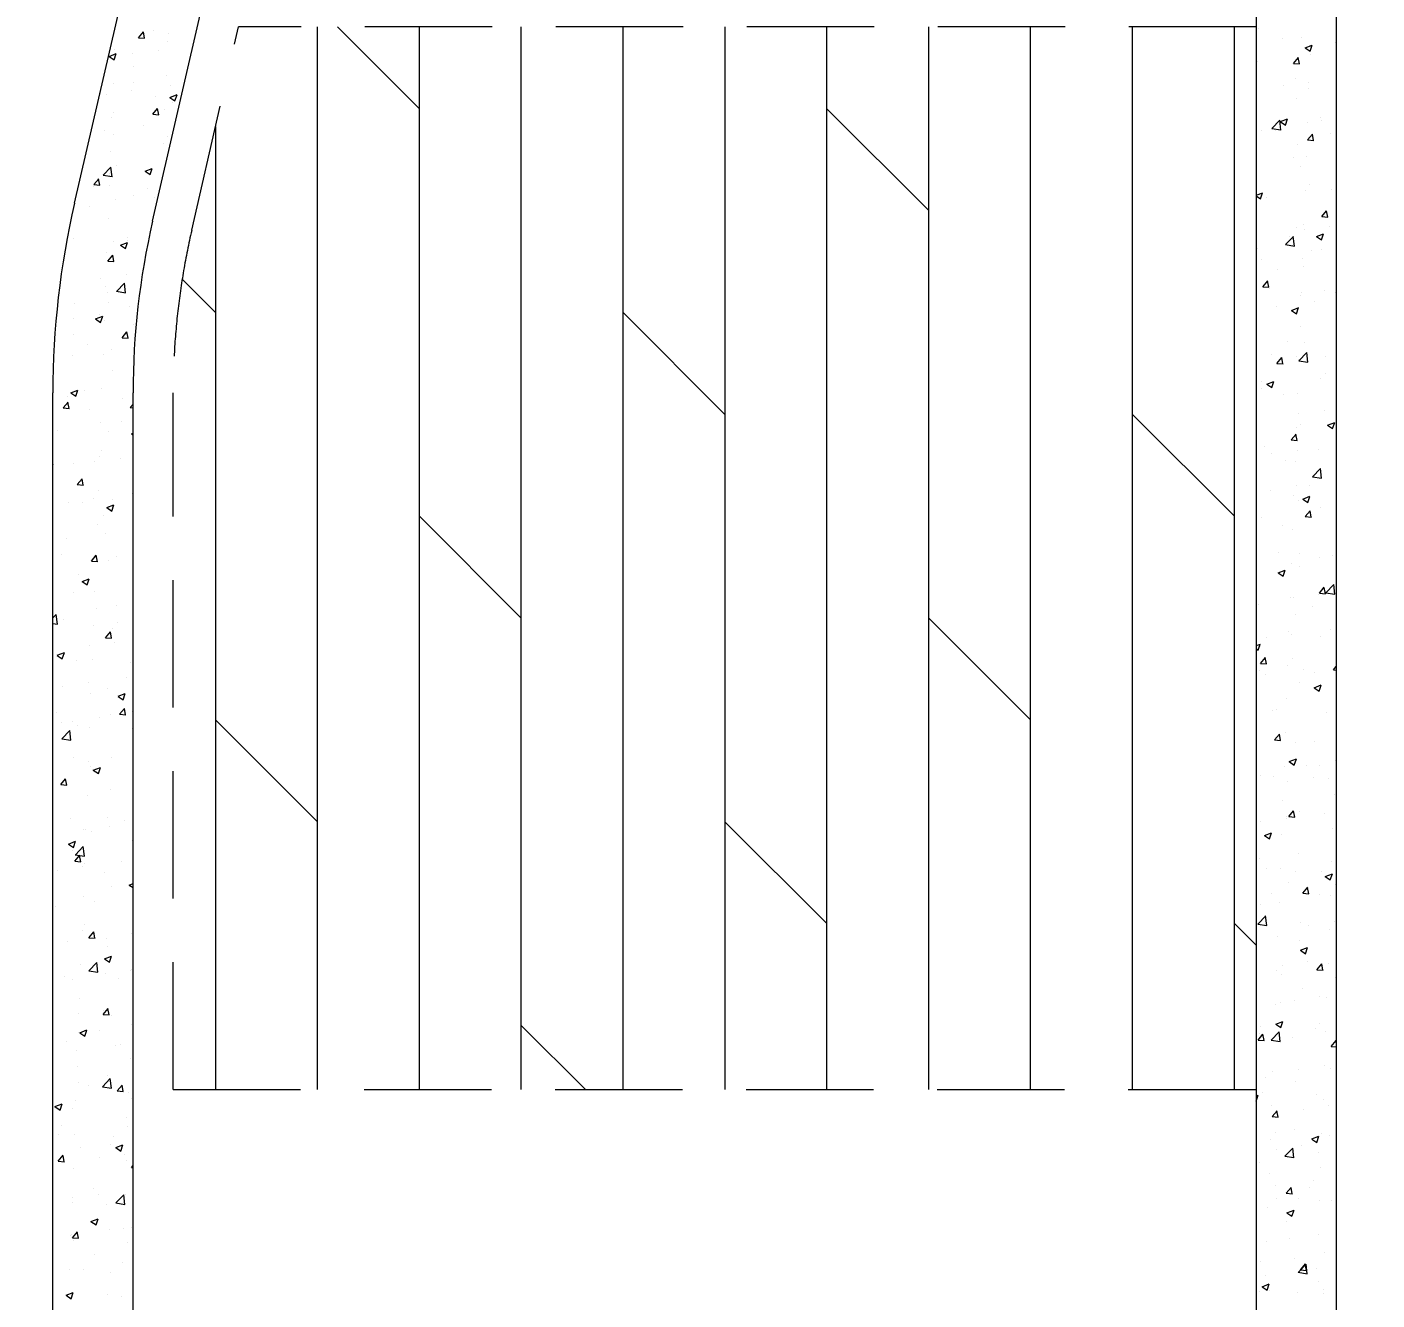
# Model space of a CAD drawing. Header units: millimetres. Extents: x 115500 to 206800, y -6300 to 53700.
# Drawn here: x 123736 to 127102, y 34875 to 38050 of the extents above; entities that cross this region are included whole.
import ezdxf

# ---------------------------------------------------------------- set-up
doc = ezdxf.new("R2010")
doc.units = ezdxf.units.MM
doc.linetypes.add('HIDDEN2', pattern=[4.7625, 3.175, -1.5875])
doc.layers.get('Defpoints').update_dxf_attribs({"color": 151, "lineweight": 9})
for name, color, linetype, lineweight in [('HT_Dim Grid$0$NDC_S_DIM', 1, 'Continuous', 15), ('NDC_S_BEAM', 3, 'HIDDEN2', 20), ('NDC_S_HATCH MATERIAL', 8, 'Continuous', 13), ('NDC_S_SLAB', 2, 'Continuous', 20)]:
    doc.layers.add(name, color=color, linetype=linetype, lineweight=lineweight)
doc.styles.add('HT_Dim Grid$0$NDC_DIM', font='', dxfattribs={"width": 0.75})
doc.styles.get('HT_Dim Grid$0$NDC_DIM').set_extended_font_data('Dotum')
doc.dimstyles.new('HT_Dim Grid$0$NDC_dim_150', dxfattribs={"dimscale": 150, "dimtxt": 2.5, "dimasz": 1.5, "dimexe": 1.5, "dimexo": 2.5, "dimgap": 1, "dimtad": 1, "dimdec": 0, "dimzin": 0, "dimdsep": 46, "dimtxsty": 'HT_Dim Grid$0$NDC_DIM', "dimblk": 'HT_Dim Grid$0$DIMMARK', "dimcen": 0.09, "dimdle": 1.2, "dimclrd": 1, "dimclre": 1, "dimclrt": 3, "dimadec": 0, "dimazin": 0, "dimtfac": 1, "dimtdec": 0, "dimtix": 1, "dimtofl": 0, "dimtmove": 0, "dimatfit": 3, "dimfxl": 8, "dimfxlon": 1, "dimtolj": 1, "dimtzin": 0, "dimarcsym": 0})

# ---------------------------------------------------------------- blocks, each defined once
blk = doc.blocks.new('HT_Dim Grid$0$DIMMARK')
at = {"layer": 'HT_Dim Grid$0$NDC_S_DIM', "color": 1}
blk.add_line((-1.5, 0), (1, 0), dxfattribs=at)
at = {"layer": 'HT_Dim Grid$0$NDC_S_DIM', "color": 2, "const_width": 0.1}
blk.add_lwpolyline([(-0.424, -0.424), (0.424, 0.424)], dxfattribs=at)
blk = doc.blocks.new('*D50')
at = {"layer": 'Defpoints', "color": 0, "ltscale": 200, "transparency": 16777216}
for p in [(117900, 38500), (130700, 38500), (130700, 8900)]:
    blk.add_point(p, dxfattribs=at)
at = {"layer": 'HT_Dim Grid$0$NDC_S_DIM', "color": 1, "lineweight": -2, "ltscale": 200, "transparency": 16777216}
for p, q in [((119100, 38500), (117675, 38500)), ((117900, 9125), (117900, 38275)), ((119100, 8900), (117675, 8900))]:
    blk.add_line(p, q, dxfattribs=at)
at = {"layer": 'HT_Dim Grid$0$NDC_S_DIM', "color": 1, "lineweight": -2, "ltscale": 200, "transparency": 16777216, "xscale": 225, "yscale": 225, "zscale": 225}
for p, rotation in [((117900, 38500), 90), ((117900, 8900), 270)]:
    blk.add_blockref('HT_Dim Grid$0$DIMMARK', p, dxfattribs=dict(at, rotation=rotation))
at = {"layer": 'HT_Dim Grid$0$NDC_S_DIM', "color": 3, "ltscale": 200, "transparency": 16777216, "insert": (117562.2, 23700), "char_height": 375, "attachment_point": 5, "rotation": 90, "style": 'HT_Dim Grid$0$NDC_DIM'}
blk.add_mtext('\\A1;29600', dxfattribs=at)
blk = doc.blocks.new('*D71')
at = {"layer": 'Defpoints', "color": 0, "ltscale": 200, "transparency": 16777216}
for p in [(119100, 38500), (130700, 38500), (130700, 28200)]:
    blk.add_point(p, dxfattribs=at)
at = {"layer": 'HT_Dim Grid$0$NDC_S_DIM', "color": 1, "lineweight": -2, "ltscale": 200, "transparency": 16777216}
for p, q in [((120300, 38500), (118875, 38500)), ((119100, 28425), (119100, 38275)), ((120300, 28200), (118875, 28200))]:
    blk.add_line(p, q, dxfattribs=at)
at = {"layer": 'HT_Dim Grid$0$NDC_S_DIM', "color": 1, "lineweight": -2, "ltscale": 200, "transparency": 16777216, "xscale": 225, "yscale": 225, "zscale": 225}
for p, rotation in [((119100, 38500), 90), ((119100, 28200), 270)]:
    blk.add_blockref('HT_Dim Grid$0$DIMMARK', p, dxfattribs=dict(at, rotation=rotation))
at = {"layer": 'HT_Dim Grid$0$NDC_S_DIM', "color": 3, "ltscale": 200, "transparency": 16777216, "insert": (118762.2, 33350), "char_height": 375, "attachment_point": 5, "rotation": 90, "style": 'HT_Dim Grid$0$NDC_DIM'}
blk.add_mtext('\\A1;10300', dxfattribs=at)

msp = doc.modelspace()

# ---------------------------------------------------------------- linework, layer by layer
at = {"layer": 'NDC_S_BEAM', "ltscale": 100}
for p, q in [((124146.1, 37542.9), (124263.2, 38050)), ((126800, 38050), (124263.2, 38050)), ((124100, 35400), (124100, 37137.9)), ((124100, 35400), (126800, 35400))]:
    msp.add_line(p, q, dxfattribs=at)
msp.add_arc((125900, 37137.9), 1800, 167, 180, dxfattribs=at)
at = {"layer": 'NDC_S_HATCH MATERIAL', "linetype": 'Continuous', "ltscale": 100}
for p, q in [((124013.7, 38023.3), (124025.9, 38037.9)), ((124028.6, 38021.9), (124025.7, 38037.8)), ((124051, 38041.4), (124051, 38041.4)), ((124460, 35400), (124460, 38050)), ((124713.9, 37845.9), (124509.9, 38050)), ((124714, 35400), (124714, 38050)), ((124968, 35400), (124968, 38050)), ((125222, 35400), (125222, 38050)), ((125476, 35400), (125476, 38050)), ((125730, 35400), (125730, 38050)), ((125984, 35400), (125984, 38050)), ((126238, 35400), (126238, 38050)), ((126492, 35400), (126492, 38050)), ((126746, 35400), (126746, 38050)), ((126807.3, 38047.3), (126807.3, 38047.3)), ((124013.7, 38023.3), (124028.9, 38022)), ((124085.3, 38013.2), (124085.3, 38013.2)), ((124089.1, 38032.6), (124089.1, 38032.6)), ((126866.9, 38021.9), (126866.9, 38021.9)), ((126912.6, 38023.9), (126912.6, 38023.9)), ((126922.4, 37998.2), (126940.2, 38005)), ((126934.3, 38003.6), (126934.3, 38003.6)), ((126935, 37989.6), (126940.1, 38004.9)), ((126997.9, 38012), (126997.9, 38012)), ((123940.3, 37976.7), (123958.1, 37983.5)), ((123940.3, 37976.6), (123952.9, 37968.1)), ((123952.9, 37968.1), (123958.1, 37983.5)), ((123953.3, 37994.1), (123953.3, 37994.1)), ((123999.6, 37982.8), (123999.6, 37982.8)), ((124063.2, 37991.1), (124063.2, 37991.1)), ((126893.4, 37959.3), (126905.7, 37973.9)), ((126908.3, 37958), (126905.4, 37973.9)), ((126922.3, 37998.1), (126935, 37989.6)), ((126934.7, 37980.6), (126934.7, 37980.6)), ((124001.9, 37951.4), (124001.9, 37951.4)), ((126804.2, 37962.7), (126804.2, 37962.7)), ((126893.4, 37959.3), (126908.6, 37958)), ((123950.2, 37909.6), (123950.2, 37909.6)), ((124001.5, 37911.6), (124001.5, 37911.6)), ((124082.2, 37928.6), (124082.2, 37928.6)), ((124092.6, 37903.6), (124092.6, 37903.6)), ((126867.5, 37903.4), (126867.5, 37903.4)), ((126898.4, 37921.1), (126898.4, 37921.1)), ((126931.1, 37911.8), (126931.1, 37911.8)), ((123919.5, 37883.3), (123919.5, 37883.3)), ((123932.8, 37882.6), (123932.8, 37882.6)), ((123996.4, 37891), (123996.4, 37891)), ((124055, 37877.5), (124055, 37877.5)), ((124091.9, 37874.5), (124109.7, 37881.3)), ((124091.9, 37874.4), (124104.5, 37865.8)), ((124104.5, 37865.8), (124109.7, 37881.2)), ((126801.2, 37878.1), (126801.2, 37878.1)), ((126902.1, 37872.4), (126902.1, 37872.4)), ((126931.6, 37896), (126931.6, 37896)), ((123950.8, 37837), (123950.8, 37837)), ((124048.9, 37832.3), (124061.2, 37846.8)), ((124063.9, 37830.9), (124060.9, 37846.8)), ((124079.1, 37844), (124079.1, 37844)), ((124098.9, 37862.5), (124098.9, 37862.5)), ((125983.9, 37591.9), (125729.9, 37845.9)), ((123947.1, 37825), (123947.1, 37825)), ((124025.8, 37803.4), (124025.8, 37803.4)), ((124048.9, 37832.2), (124064.1, 37830.9)), ((124206, 35400), (124206, 37802.2)), ((126800.7, 37803.2), (126800.7, 37803.2)), ((126839.6, 37796.6), (126859.4, 37817.2)), ((126862.2, 37793), (126859.4, 37817.2)), ((126860.5, 37813.9), (126873.2, 37805.4)), ((126860.6, 37814), (126878.4, 37820.8)), ((126864.3, 37811.6), (126864.3, 37811.6)), ((126873.2, 37805.4), (126878.3, 37820.7)), ((126928.5, 37811.5), (126928.5, 37811.5)), ((126960.5, 37824.3), (126960.5, 37824.3)), ((126963, 37816.6), (126963, 37816.6)), ((123929.6, 37790.8), (123929.6, 37790.8)), ((123951, 37782.5), (123951, 37782.5)), ((124086.5, 37776.8), (124086.5, 37776.8)), ((126814.8, 37791.2), (126814.8, 37791.2)), ((126839.6, 37796.7), (126862.2, 37793.1)), ((126848.9, 37791.3), (126848.9, 37791.3)), ((126928.7, 37768.3), (126940.9, 37782.9)), ((126928.7, 37768.3), (126943.8, 37766.9)), ((126943.6, 37766.9), (126940.6, 37782.8)), ((126984.5, 37785.6), (126984.5, 37785.6)), ((123944.1, 37740.4), (123944.1, 37740.4)), ((124076, 37759.5), (124076, 37759.5)), ((126902.5, 37757.2), (126902.5, 37757.2)), ((123925.1, 37680.1), (123944.9, 37700.7)), ((123947.6, 37676.6), (123944.8, 37700.7)), ((123958.9, 37703.3), (123958.9, 37703.3)), ((126893.6, 37724.1), (126893.6, 37724.1)), ((126911.8, 37702.3), (126911.8, 37702.3)), ((126925.4, 37726.9), (126925.4, 37726.9)), ((123902, 37657.1), (123914.3, 37671.7)), ((123916.9, 37655.8), (123914, 37671.7)), ((123925.1, 37680.2), (123947.7, 37676.7)), ((123940.3, 37685.5), (123940.3, 37685.5)), ((124030.1, 37690.3), (124047.9, 37697.1)), ((124030.1, 37690.2), (124042.7, 37681.7)), ((124042.7, 37681.7), (124047.9, 37697)), ((124072.9, 37674.9), (124072.9, 37674.9)), ((123901.5, 37652.7), (123901.5, 37652.7)), ((123902, 37657.1), (123917.2, 37655.8)), ((123941, 37655.9), (123941, 37655.9)), ((124037.1, 37647), (124037.1, 37647)), ((126800, 37630.3), (126816.6, 37636.6)), ((126811.4, 37621.2), (126816.5, 37636.5)), ((126922.3, 37642.4), (126922.3, 37642.4)), ((126934, 37656.5), (126934, 37656.5)), ((126987.2, 37645), (126987.2, 37645)), ((123853, 37604.3), (123853, 37604.3)), ((123892.1, 37603.1), (123892.1, 37603.1)), ((123955.1, 37618.6), (123955.1, 37618.6)), ((124001.1, 37629.7), (124001.1, 37629.7)), ((124052.5, 37624.2), (124052.5, 37624.2)), ((126800, 37628.9), (126811.4, 37621.2)), ((126826.8, 37623.9), (126826.8, 37623.9)), ((123937.9, 37571.3), (123937.9, 37571.3)), ((126963.9, 37577.2), (126976.1, 37591.8)), ((126963.9, 37577.2), (126979.1, 37575.9)), ((126978.8, 37575.8), (126975.9, 37591.8)), ((126901.4, 37550.7), (126901.4, 37550.7)), ((126919.2, 37557.8), (126919.2, 37557.8)), ((126920.4, 37544.8), (126920.4, 37544.8)), ((126950.4, 37527.5), (126968.2, 37534.4)), ((126963, 37518.9), (126968.1, 37534.3)), ((126984, 37553.2), (126984, 37553.2)), ((123851, 37523.6), (123851, 37523.6)), ((123950, 37515.4), (123950, 37515.4)), ((123968.3, 37506.1), (123986.1, 37512.9)), ((123968.3, 37506), (123980.9, 37497.5)), ((123980.9, 37497.5), (123986.1, 37512.8)), ((123985.7, 37524), (123985.7, 37524)), ((123986.6, 37517.9), (123986.6, 37517.9)), ((126873.3, 37507.1), (126893.1, 37527.7)), ((126873.3, 37507.2), (126895.9, 37503.7)), ((126884.5, 37526.7), (126884.5, 37526.7)), ((126895.8, 37503.6), (126893, 37527.7)), ((126950.4, 37527.4), (126963, 37518.9)), ((123934.8, 37486.8), (123934.8, 37486.8)), ((123937.2, 37466.1), (123949.5, 37480.7)), ((123937.2, 37466.1), (123952.4, 37464.7)), ((123952.2, 37464.7), (123949.2, 37480.6)), ((126802.5, 37498.3), (126802.5, 37498.3)), ((126814.1, 37469.6), (126814.1, 37469.6)), ((126916.1, 37473.3), (126916.1, 37473.3)), ((126938, 37492.6), (126938, 37492.6)), ((126962.2, 37495), (126962.2, 37495)), ((123982.5, 37432.2), (123982.5, 37432.2)), ((126853.6, 37444.7), (126853.6, 37444.7)), ((126917.2, 37453), (126917.2, 37453)), ((123918.9, 37423.8), (123918.9, 37423.8)), ((123931.7, 37402.2), (123931.7, 37402.2)), ((123958.8, 37390.6), (123978.6, 37411.2)), ((123981.3, 37387.1), (123978.5, 37411.2)), ((124205.9, 37337.9), (124122.5, 37421.4)), ((126817, 37402.1), (126829.2, 37416.7)), ((126817, 37402.1), (126832.1, 37400.8)), ((126831.9, 37400.7), (126828.9, 37416.6)), ((126834, 37397.6), (126834, 37397.6)), ((123937.1, 37388.1), (123937.1, 37388.1)), ((123958.7, 37390.7), (123981.3, 37387.2)), ((126911.1, 37380.7), (126911.1, 37380.7)), ((126913, 37388.7), (126913, 37388.7)), ((126946.6, 37365.5), (126946.6, 37365.5)), ((126969.5, 37391.9), (126969.5, 37391.9)), ((126999.1, 37386.2), (127000, 37387.2)), ((126999.1, 37386.2), (127000, 37386.1)), ((123855.1, 37359.7), (123855.1, 37359.7)), ((123915.7, 37332), (123915.7, 37332)), ((123939.5, 37363.9), (123939.5, 37363.9)), ((123990.6, 37354), (123990.6, 37354)), ((125475.9, 37083.9), (125221.9, 37337.9)), ((126850.4, 37352.9), (126850.4, 37352.9)), ((126888.6, 37343.3), (126906.4, 37350.2)), ((126888.6, 37343.3), (126901.2, 37334.7)), ((126901.2, 37334.7), (126906.3, 37350.1)), ((123852.1, 37323.7), (123852.1, 37323.7)), ((123906.5, 37321.9), (123924.3, 37328.7)), ((123906.5, 37321.8), (123919.1, 37313.3)), ((123919.1, 37313.3), (123924.3, 37328.6)), ((123928.6, 37317.7), (123928.6, 37317.7)), ((124000.4, 37308.1), (124000.4, 37308.1)), ((126910, 37304.1), (126910, 37304.1)), ((123805.5, 37289.6), (123805.5, 37289.6)), ((123852.3, 37282.7), (123852.3, 37282.7)), ((123972.5, 37275), (123984.7, 37289.6)), ((123972.5, 37275), (123987.7, 37273.7)), ((123987.4, 37273.6), (123984.5, 37289.6)), ((126879.7, 37265.3), (126879.7, 37265.3)), ((123848.8, 37231.9), (123848.8, 37231.9)), ((123886.6, 37259), (123886.6, 37259)), ((123925.5, 37233.1), (123925.5, 37233.1)), ((123945, 37244.5), (123945, 37244.5)), ((126838.1, 37233.7), (126838.1, 37233.7)), ((126907, 37217.6), (126926.8, 37238.2)), ((126920.1, 37262.1), (126920.1, 37262.1)), ((126929.5, 37214.1), (126926.7, 37238.2)), ((126852.2, 37211.1), (126864.4, 37225.6)), ((126852.2, 37211), (126867.4, 37209.7)), ((126867.1, 37209.7), (126864.2, 37225.6)), ((126900.6, 37229.1), (126900.6, 37229.1)), ((126906.9, 37219.6), (126906.9, 37219.6)), ((126906.9, 37217.7), (126929.5, 37214.2)), ((126973.6, 37228), (126973.6, 37228)), ((123801.1, 37168.3), (123801.1, 37168.3)), ((123949.3, 37193.8), (123949.3, 37193.8)), ((126812.9, 37165.2), (126812.9, 37165.2)), ((126826.8, 37159.1), (126844.6, 37166)), ((126839.4, 37150.5), (126844.5, 37165.9)), ((126961.5, 37173.3), (126961.5, 37173.3)), ((126973.3, 37186.3), (126973.3, 37186.3)), ((123837.1, 37129.2), (123837.1, 37129.2)), ((123844.7, 37137.7), (123862.5, 37144.5)), ((123844.7, 37137.6), (123857.3, 37129.1)), ((123857.3, 37129.1), (123862.5, 37144.4)), ((123878.2, 37144.3), (123878.2, 37144.3)), ((123922.4, 37148.6), (123922.4, 37148.6)), ((126813.3, 37147.9), (126813.3, 37147.9)), ((126826.8, 37159.1), (126839.4, 37150.5)), ((126869.6, 37133), (126869.6, 37133)), ((126903.8, 37135), (126903.8, 37135)), ((123825.6, 37099.9), (123837.8, 37114.5)), ((123825.6, 37099.9), (123840.7, 37098.6)), ((123840.5, 37098.5), (123837.5, 37114.4)), ((123890.7, 37095.1), (123890.7, 37095.1)), ((123972.7, 37123.5), (123972.7, 37123.5)), ((123992.4, 37101.2), (124000, 37100.1)), ((123992.5, 37101.2), (124000, 37109)), ((123919.4, 37064), (123919.4, 37064)), ((123971.8, 37065.3), (123971.8, 37065.3)), ((126745.9, 36829.9), (126491.9, 37083.9)), ((126906.5, 37086.1), (126906.5, 37086.1)), ((126970.1, 37094.5), (126970.1, 37094.5)), ((126978.4, 37056.9), (126996.2, 37063.7)), ((126991, 37048.3), (126996.1, 37063.6)), ((123811.4, 37044.2), (123811.4, 37044.2)), ((123938.8, 37042.2), (123938.8, 37042.2)), ((123996.3, 37035.4), (124000, 37032.9)), ((123996.4, 37035.4), (124000, 37036.8)), ((126887.4, 37020), (126899.7, 37034.6)), ((126902.4, 37018.6), (126899.4, 37034.5)), ((126900.7, 37050.5), (126900.7, 37050.5)), ((126910.3, 37059), (126910.3, 37059)), ((126978.4, 37056.8), (126991, 37048.3)), ((123922.2, 36994.4), (123922.2, 36994.4)), ((126820.1, 37003.2), (126820.1, 37003.2)), ((126887.4, 37020), (126902.6, 37018.7)), ((126903.3, 36994.3), (126903.3, 36994.3)), ((126955.7, 36997.4), (126955.7, 36997.4)), ((126999.5, 37007), (126999.5, 37007)), ((123800, 36960.1), (123800.7, 36960.3)), ((123800, 36958.2), (123800.7, 36960.3)), ((123851.5, 36961), (123851.5, 36961)), ((123905, 36965.1), (123905, 36965.1)), ((123916.3, 36979.4), (123916.3, 36979.4)), ((123968.6, 36973.5), (123968.6, 36973.5)), ((123999.6, 36986.4), (123999.6, 36986.4)), ((126839.7, 36985.9), (126839.7, 36985.9)), ((126873.6, 36969), (126873.6, 36969)), ((126897.6, 36965.9), (126897.6, 36965.9)), ((126940.6, 36928.2), (126963.2, 36924.7)), ((126940.7, 36928.2), (126960.4, 36948.8)), ((126963.2, 36924.6), (126960.4, 36948.8)), ((123860.8, 36908.8), (123873, 36923.4)), ((123860.8, 36908.8), (123876, 36907.5)), ((123875.7, 36907.5), (123872.8, 36923.4)), ((123913.2, 36894.9), (123913.2, 36894.9)), ((126836.5, 36894.1), (126836.5, 36894.1)), ((126899.9, 36907.5), (126899.9, 36907.5)), ((126932.7, 36906.8), (126932.7, 36906.8)), ((123838.2, 36864.9), (123838.2, 36864.9)), ((123872.7, 36864.6), (123872.7, 36864.6)), ((123901.8, 36873.3), (123901.8, 36873.3)), ((123948.5, 36872.1), (123948.5, 36872.1)), ((123998, 36885.9), (123998, 36885.9)), ((126894.5, 36881.4), (126894.5, 36881.4)), ((126905.1, 36868.3), (126905.1, 36868.3)), ((126916.6, 36872.7), (126934.4, 36879.5)), ((126916.6, 36872.6), (126929.2, 36864.1)), ((126929.2, 36864.1), (126934.3, 36879.4)), ((123800.4, 36846.7), (123800.4, 36846.7)), ((123926.2, 36830.4), (123926.2, 36830.4)), ((123934.5, 36851.2), (123947.1, 36842.6)), ((123934.6, 36851.2), (123952.3, 36858.1)), ((123947.1, 36842.6), (123952.3, 36858)), ((124967.9, 36575.9), (124713.9, 36829.9)), ((126812.6, 36826.3), (126812.6, 36826.3)), ((126922.7, 36828.9), (126934.9, 36843.5)), ((126922.7, 36828.9), (126937.9, 36827.6)), ((126937.6, 36827.6), (126934.7, 36843.5)), ((126960.7, 36851.7), (126960.7, 36851.7)), ((123910.1, 36810.3), (123910.1, 36810.3)), ((126865.8, 36806.6), (126865.8, 36806.6)), ((126891.4, 36796.8), (126891.4, 36796.8)), ((123834.9, 36773.1), (123834.9, 36773.1)), ((123931.1, 36785.8), (123931.1, 36785.8)), ((123822.2, 36735.5), (123822.2, 36735.5)), ((123896, 36717.8), (123908.3, 36732.4)), ((123907, 36725.8), (123907, 36725.8)), ((123911, 36716.4), (123908, 36732.3)), ((123957.8, 36729.7), (123957.8, 36729.7)), ((126855.7, 36738.5), (126855.7, 36738.5)), ((126909.6, 36737.4), (126909.6, 36737.4)), ((126959.4, 36727.5), (126959.4, 36727.5)), ((126991.3, 36732.8), (126991.3, 36732.8)), ((123896, 36717.8), (123911.2, 36716.5)), ((123938, 36720.6), (123938, 36720.6)), ((126854.8, 36688.5), (126872.6, 36695.3)), ((126867.4, 36679.9), (126872.5, 36695.3)), ((126888.3, 36712.3), (126888.3, 36712.3)), ((126909.2, 36704.4), (126909.2, 36704.4)), ((123864.3, 36685.6), (123864.3, 36685.6)), ((123872.7, 36667.1), (123890.5, 36673.9)), ((123872.7, 36667), (123885.3, 36658.5)), ((123885.3, 36658.5), (123890.5, 36673.8)), ((123998.9, 36664.8), (123998.9, 36664.8)), ((126854.8, 36688.4), (126867.4, 36679.9)), ((126974.3, 36638.7), (126994.1, 36659.3)), ((126996.9, 36635.2), (126994.1, 36659.3)), ((123850.8, 36639.4), (123850.8, 36639.4)), ((123903.9, 36641.2), (123903.9, 36641.2)), ((126885.2, 36627.7), (126885.2, 36627.7)), ((126892.6, 36627.4), (126892.6, 36627.4)), ((126956.2, 36635.7), (126956.2, 36635.7)), ((126957.9, 36637.9), (126970.2, 36652.5)), ((126957.9, 36637.9), (126973.1, 36636.5)), ((126972.8, 36636.5), (126969.9, 36652.4)), ((126974.3, 36638.8), (126996.9, 36635.3)), ((123908.3, 36599.9), (123908.3, 36599.9)), ((123957.9, 36606.5), (123957.9, 36606.5)), ((126805.2, 36609.4), (126805.2, 36609.4)), ((126940.7, 36603.7), (126940.7, 36603.7)), ((123800, 36576), (123808.5, 36584.9)), ((123800, 36562.6), (123811.3, 36560.8)), ((123811.3, 36560.7), (123808.5, 36584.9)), ((123826.3, 36571.5), (123826.3, 36571.5)), ((123900.8, 36556.7), (123900.8, 36556.7)), ((123961.8, 36565.8), (123961.8, 36565.8)), ((126237.9, 36321.9), (125983.9, 36575.9)), ((126899.1, 36585.8), (126899.1, 36585.8)), ((123931.3, 36526.7), (123943.5, 36541.3)), ((123931.3, 36526.7), (123946.5, 36525.4)), ((123946.2, 36525.3), (123943.3, 36541.3)), ((123947.8, 36550.5), (123947.8, 36550.5)), ((126825.8, 36527.2), (126825.8, 36527.2)), ((126882.2, 36543.1), (126882.2, 36543.1)), ((126889.4, 36535.5), (126889.4, 36535.5)), ((126960, 36530.1), (126960, 36530.1)), ((126985.6, 36548.2), (126985.6, 36548.2)), ((123810.9, 36482.9), (123828.7, 36489.7)), ((123823.5, 36474.3), (123828.7, 36489.6)), ((123891.1, 36506.3), (123891.1, 36506.3)), ((123954.7, 36514.7), (123954.7, 36514.7)), ((126800, 36507), (126810.8, 36511.1)), ((126800, 36499.5), (126805.6, 36495.7)), ((126805.6, 36495.7), (126810.7, 36511.1)), ((126811.8, 36504.6), (126811.8, 36504.6)), ((123810.9, 36482.8), (123823.5, 36474.3)), ((123857.8, 36470.8), (123857.8, 36470.8)), ((123897.7, 36472.1), (123897.7, 36472.1)), ((123993.3, 36465.1), (123993.3, 36465.1)), ((126811, 36462.8), (126823.2, 36477.4)), ((126811, 36462.8), (126826.2, 36461.4)), ((126825.9, 36461.4), (126823, 36477.3)), ((126879.1, 36458.6), (126879.1, 36458.6)), ((126891.3, 36473.9), (126891.3, 36473.9)), ((123984, 36427.2), (123984, 36427.2)), ((126809.2, 36445.5), (126809.2, 36445.5)), ((126822.6, 36435.4), (126822.6, 36435.4)), ((126918.8, 36448), (126918.8, 36448)), ((126944.8, 36439.8), (126944.8, 36439.8)), ((126993.2, 36446.8), (127000, 36455)), ((126993.2, 36446.8), (127000, 36446.2)), ((123824.3, 36406.2), (123824.3, 36406.2)), ((123887.9, 36414.5), (123887.9, 36414.5)), ((123937.3, 36398.9), (123937.3, 36398.9)), ((126908.8, 36415.7), (126908.8, 36415.7)), ((126944.6, 36402.1), (126962.4, 36408.9)), ((126944.6, 36402), (126957.2, 36393.5)), ((126957.2, 36393.5), (126962.4, 36408.8)), ((123894.6, 36387.6), (123894.6, 36387.6)), ((123962.5, 36380.5), (123975.2, 36372)), ((123962.6, 36380.6), (123980.3, 36387.4)), ((123975.2, 36372), (123980.3, 36387.4)), ((126876, 36374), (126876, 36374)), ((123808.3, 36341), (123808.3, 36341)), ((123917.2, 36327), (123917.2, 36327)), ((123943.9, 36335.3), (123943.9, 36335.3)), ((123966.5, 36335.7), (123978.8, 36350.3)), ((123966.5, 36335.7), (123981.7, 36334.3)), ((123981.4, 36334.3), (123978.5, 36350.2)), ((123998.1, 36343.2), (123998.1, 36343.2)), ((124459.9, 36067.9), (124205.9, 36321.9)), ((126840.7, 36344.8), (126840.7, 36344.8)), ((126851.9, 36347.8), (126851.9, 36347.8)), ((126976.3, 36339.1), (126976.3, 36339.1)), ((123821, 36314.4), (123821, 36314.4)), ((123822.4, 36274.8), (123842.2, 36295.4)), ((123844.9, 36271.3), (123842.1, 36295.4)), ((123850, 36317.7), (123850, 36317.7)), ((123861.8, 36306.9), (123861.8, 36306.9)), ((123891.6, 36303), (123891.6, 36303)), ((123997.4, 36301.2), (123997.4, 36301.2)), ((126872.9, 36289.5), (126872.9, 36289.5)), ((123822.4, 36274.9), (123845, 36271.4)), ((126846.2, 36271.7), (126858.5, 36286.3)), ((126846.2, 36271.7), (126861.4, 36270.4)), ((126861.1, 36270.3), (126858.2, 36286.2)), ((126898.4, 36264.2), (126898.4, 36264.2)), ((126945.5, 36268.8), (126945.5, 36268.8)), ((123850.4, 36226.8), (123850.4, 36226.8)), ((123947, 36228.9), (123947, 36228.9)), ((126882.8, 36217.9), (126900.6, 36224.7)), ((126895.4, 36209.3), (126900.6, 36224.6)), ((126998.1, 36221.2), (126998.1, 36221.2)), ((123888.5, 36218.5), (123888.5, 36218.5)), ((123893.4, 36206.2), (123893.4, 36206.2)), ((123900.7, 36196.3), (123913.4, 36187.8)), ((123900.8, 36196.4), (123918.5, 36203.2)), ((123913.4, 36187.8), (123918.5, 36203.2)), ((126869.8, 36204.9), (126869.8, 36204.9)), ((126882.8, 36217.8), (126895.4, 36209.3)), ((126926.9, 36209.3), (126926.9, 36209.3)), ((126959.2, 36208.4), (126959.2, 36208.4)), ((123819.6, 36160.6), (123831.8, 36175.1)), ((123819.6, 36160.6), (123834.8, 36159.2)), ((123834.5, 36159.2), (123831.6, 36175.1)), ((126811.1, 36183), (126811.1, 36183)), ((126844.8, 36180.9), (126844.8, 36180.9)), ((126878.7, 36168.6), (126878.7, 36168.6)), ((126942.3, 36177), (126942.3, 36177)), ((126980.4, 36175.1), (126980.4, 36175.1)), ((123885.4, 36133.9), (123885.4, 36133.9)), ((123944, 36147.8), (123944, 36147.8)), ((126866.7, 36120.4), (126866.7, 36120.4)), ((126995, 36136.6), (126995, 36136.6)), ((126881.5, 36080.6), (126893.7, 36095.2)), ((126896.4, 36079.3), (126893.4, 36095.2)), ((126908.1, 36094.1), (126908.1, 36094.1)), ((126971.7, 36089.5), (126971.7, 36089.5)), ((123843.9, 36076.4), (123843.9, 36076.4)), ((123936.5, 36077.3), (123936.5, 36077.3)), ((123940.8, 36056), (123940.8, 36056)), ((123979.5, 36070.7), (123979.5, 36070.7)), ((125729.9, 35813.9), (125475.9, 36067.9)), ((126811.9, 36068.4), (126811.9, 36068.4)), ((126875.5, 36076.8), (126875.5, 36076.8)), ((126876.3, 36080.2), (126876.3, 36080.2)), ((126881.5, 36080.6), (126896.7, 36079.3)), ((126991.9, 36052.1), (126991.9, 36052.1)), ((123839, 36012.2), (123856.7, 36019.1)), ((123851.6, 36003.6), (123856.7, 36019)), ((123877.2, 36047.6), (123877.2, 36047.6)), ((123882.3, 36049.3), (123882.3, 36049.3)), ((123897.4, 36042.3), (123897.4, 36042.3)), ((123997.4, 36021.5), (123997.4, 36021.5)), ((126821, 36033.7), (126838.8, 36040.5)), ((126821, 36033.6), (126833.6, 36025.1)), ((126833.6, 36025.1), (126838.8, 36040.4)), ((126863.6, 36035.8), (126863.6, 36035.8)), ((123838.9, 36012.1), (123851.6, 36003.6)), ((123849.3, 35996.1), (123849.3, 35996.1)), ((123854.8, 35969.5), (123867.1, 35984.1)), ((123856, 35985.4), (123878.6, 35981.9)), ((123856.1, 35985.3), (123875.9, 36005.9)), ((123869.7, 35968.1), (123866.8, 35984)), ((123878.6, 35981.8), (123875.8, 36005.9)), ((126904.9, 35989.3), (126904.9, 35989.3)), ((123854.8, 35969.5), (123870, 35968.2)), ((123874, 35955.8), (123874, 35955.8)), ((123879.2, 35964.8), (123879.2, 35964.8)), ((123970.1, 35968.5), (123970.1, 35968.5)), ((126808.7, 35976.6), (126808.7, 35976.6)), ((126826.9, 35950.4), (126826.9, 35950.4)), ((126860.5, 35951.3), (126860.5, 35951.3)), ((126988.8, 35967.5), (126988.8, 35967.5)), ((123810.4, 35947.4), (123810.4, 35947.4)), ((123928.9, 35941.6), (123928.9, 35941.6)), ((126897.6, 35942.6), (126897.6, 35942.6)), ((126962.5, 35944.6), (126962.5, 35944.6)), ((126972.6, 35931.4), (126990.4, 35938.2)), ((126972.6, 35931.3), (126985.2, 35922.8)), ((126985.2, 35922.8), (126990.4, 35938.2)), ((123946.3, 35907.2), (123946.3, 35907.2)), ((123990.5, 35909.9), (124000, 35903.5)), ((123990.6, 35910), (124000, 35913.6)), ((126838, 35889.1), (126838, 35889.1)), ((126880.4, 35916.2), (126880.4, 35916.2)), ((126916.7, 35889.6), (126929, 35904.2)), ((126916.7, 35889.6), (126931.9, 35888.3)), ((126931.6, 35888.2), (126928.7, 35904.1)), ((126958.5, 35886.8), (126958.5, 35886.8)), ((126985.7, 35883), (126985.7, 35883)), ((126998.4, 35910.2), (126998.4, 35910.2)), ((123807.1, 35855.6), (123807.1, 35855.6)), ((123876.1, 35880.2), (123876.1, 35880.2)), ((123903.3, 35868.3), (123903.3, 35868.3)), ((126810.3, 35861.4), (126810.3, 35861.4)), ((126857.4, 35866.7), (126857.4, 35866.7)), ((126804.3, 35812.3), (126824.1, 35832.9)), ((126826.8, 35808.8), (126824, 35832.9)), ((126911.9, 35815.5), (126911.9, 35815.5)), ((126995.2, 35818.4), (126995.2, 35818.4)), ((123873, 35795.7), (123873, 35795.7)), ((123879.5, 35811.8), (123879.5, 35811.8)), ((123890.1, 35778.4), (123902.3, 35793)), ((123905, 35777.1), (123902, 35793)), ((123996.9, 35789.2), (123996.9, 35789.2)), ((126800, 35759.9), (126745.9, 35813.9)), ((126804.2, 35812.4), (126826.8, 35808.9)), ((126854.4, 35782.2), (126854.4, 35782.2)), ((126931.6, 35810), (126931.6, 35810)), ((126982.7, 35798.4), (126982.7, 35798.4)), ((123836.5, 35768.1), (123836.5, 35768.1)), ((123890.1, 35778.4), (123905.3, 35777.1)), ((123933, 35777.6), (123933, 35777.6)), ((123935.8, 35755.7), (123935.8, 35755.7)), ((126907.3, 35772.5), (126907.3, 35772.5)), ((126910.8, 35747.2), (126928.6, 35754.1)), ((126923.4, 35738.6), (126928.6, 35754)), ((123889.8, 35695.9), (123909.5, 35716.5)), ((123912.3, 35692.3), (123909.5, 35716.5)), ((123928.7, 35725.7), (123941.4, 35717.2)), ((123928.8, 35725.8), (123946.6, 35732.6)), ((123941.4, 35717.2), (123946.5, 35732.5)), ((126910.8, 35747.1), (126923.4, 35738.6)), ((126928.4, 35718.2), (126928.4, 35718.2)), ((123829, 35682.7), (123829, 35682.7)), ((123869.9, 35711.1), (123869.9, 35711.1)), ((123889.7, 35695.9), (123912.3, 35692.4)), ((123930.1, 35689), (123930.1, 35689)), ((123993.7, 35697.4), (123993.7, 35697.4)), ((123996.6, 35699.9), (123996.6, 35699.9)), ((126851.3, 35697.6), (126851.3, 35697.6)), ((126862.5, 35685.7), (126862.5, 35685.7)), ((126864.8, 35709.9), (126864.8, 35709.9)), ((126952, 35698.5), (126964.2, 35713.1)), ((126952, 35698.5), (126967.1, 35697.2)), ((126966.9, 35697.2), (126963.9, 35713.1)), ((126979.6, 35713.9), (126979.6, 35713.9)), ((123848.5, 35674.5), (123848.5, 35674.5)), ((123964.5, 35676.9), (123964.5, 35676.9)), ((126916, 35651.6), (126916, 35651.6)), ((126998.1, 35680), (126998.1, 35680)), ((123866.8, 35626.6), (123866.8, 35626.6)), ((123998.8, 35645.6), (123998.8, 35645.6)), ((126861.6, 35618), (126861.6, 35618)), ((126896.9, 35620.9), (126896.9, 35620.9)), ((126957.8, 35630.7), (126957.8, 35630.7)), ((126976.5, 35629.3), (126976.5, 35629.3)), ((123863.3, 35588.9), (123863.3, 35588.9)), ((123925.3, 35587.4), (123937.6, 35602)), ((123925.3, 35587.4), (123940.5, 35586.1)), ((123926.9, 35597.2), (123926.9, 35597.2)), ((123940.2, 35586), (123937.3, 35601.9)), ((123945.5, 35585.6), (123945.5, 35585.6)), ((126848.2, 35613), (126848.2, 35613)), ((123867, 35541.6), (123884.8, 35548.4)), ((123879.6, 35533), (123884.7, 35548.3)), ((123915.1, 35547.1), (123915.1, 35547.1)), ((123995.7, 35561.1), (123995.7, 35561.1)), ((125127.9, 35400), (124967.9, 35559.9)), ((126811.9, 35556.6), (126811.9, 35556.6)), ((126849, 35563), (126866.8, 35569.9)), ((126849, 35563), (126861.6, 35554.4)), ((126861.6, 35554.4), (126866.8, 35569.8)), ((126947.5, 35550.9), (126947.5, 35550.9)), ((126957.7, 35565.2), (126957.7, 35565.2)), ((123833, 35518.7), (123833, 35518.7)), ((123863.8, 35542), (123863.8, 35542)), ((123866.9, 35541.5), (123879.6, 35533)), ((123968.6, 35513), (123968.6, 35513)), ((126805, 35523.4), (126817.3, 35538)), ((126805, 35523.4), (126820.2, 35522.1)), ((126809.6, 35539.7), (126809.6, 35539.7)), ((126819.9, 35522), (126817, 35538)), ((126837.9, 35522.9), (126860.5, 35519.4)), ((126838, 35522.9), (126857.7, 35543.5)), ((126845.1, 35528.5), (126845.1, 35528.5)), ((126860.5, 35519.3), (126857.7, 35543.5)), ((126891, 35530.5), (126891, 35530.5)), ((126973.4, 35544.7), (126973.4, 35544.7)), ((126987.2, 35507.5), (126999.5, 35522.1)), ((127000, 35517.6), (126999.2, 35522)), ((123860.1, 35497), (123860.1, 35497)), ((123956.2, 35509.7), (123956.2, 35509.7)), ((126987.2, 35507.5), (127000, 35506.4)), ((123860.7, 35457.5), (123860.7, 35457.5)), ((123992.6, 35476.5), (123992.6, 35476.5)), ((126906.6, 35450.8), (126906.6, 35450.8)), ((126970.3, 35460.2), (126970.3, 35460.2)), ((126984.5, 35451.5), (126984.5, 35451.5)), ((123864.5, 35418), (123864.5, 35418)), ((123923.4, 35406.4), (123943.2, 35427)), ((123935, 35434), (123935, 35434)), ((123946, 35402.9), (123943.2, 35427)), ((126824.1, 35430.4), (126824.1, 35430.4)), ((126842, 35443.9), (126842, 35443.9)), ((126898.1, 35421.1), (126898.1, 35421.1)), ((123889.4, 35409.5), (123889.4, 35409.5)), ((123923.4, 35406.5), (123946, 35403)), ((123960.6, 35396.3), (123972.8, 35410.9)), ((123960.6, 35396.3), (123975.7, 35395)), ((123975.5, 35394.9), (123972.5, 35410.9)), ((123989.5, 35391.9), (123989.5, 35391.9)), ((123995.9, 35378.3), (123995.9, 35378.3)), ((126800, 35383.8), (126805, 35385.7)), ((126800, 35370.8), (126805, 35385.6)), ((126816, 35392.7), (126816, 35392.7)), ((126951.6, 35387), (126951.6, 35387)), ((123805.1, 35357.3), (123817.8, 35348.8)), ((123805.2, 35357.4), (123822.9, 35364.2)), ((123817.8, 35348.8), (123822.9, 35364.1)), ((123847.8, 35352.8), (123847.8, 35352.8)), ((123857.6, 35372.9), (123857.6, 35372.9)), ((126838.9, 35359.4), (126838.9, 35359.4)), ((126840.3, 35332.4), (126852.5, 35347)), ((126855.2, 35331), (126852.2, 35346.9)), ((126917.7, 35351.3), (126917.7, 35351.3)), ((126967.2, 35375.6), (126967.2, 35375.6)), ((126981.3, 35359.7), (126981.3, 35359.7)), ((123983, 35330.5), (123983, 35330.5)), ((126840.3, 35332.4), (126855.5, 35331)), ((123815.1, 35288.2), (123815.1, 35288.2)), ((123822.6, 35309.3), (123822.6, 35309.3)), ((123854.5, 35288.3), (123854.5, 35288.3)), ((123950.7, 35282.5), (123950.7, 35282.5)), ((123986.4, 35307.4), (123986.4, 35307.4)), ((126847.5, 35292), (126847.5, 35292)), ((126896.1, 35299.3), (126896.1, 35299.3)), ((126938.8, 35276.6), (126956.6, 35283.4)), ((126951.4, 35268), (126956.6, 35283.3)), ((126964.1, 35291.1), (126964.1, 35291.1)), ((126983.1, 35286.3), (126983.1, 35286.3)), ((123868.6, 35254.1), (123868.6, 35254.1)), ((123944.8, 35263.9), (123944.8, 35263.9)), ((123956.7, 35255.1), (123969.4, 35246.5)), ((123956.8, 35255.1), (123974.6, 35262)), ((123969.4, 35246.5), (123974.5, 35261.9)), ((126835.8, 35274.8), (126835.8, 35274.8)), ((126850.9, 35251.1), (126850.9, 35251.1)), ((126871.6, 35233.4), (126891.4, 35254)), ((126894.2, 35229.9), (126891.4, 35254)), ((126914.5, 35259.5), (126914.5, 35259.5)), ((126938.8, 35276.5), (126951.4, 35268)), ((126957, 35243.5), (126957, 35243.5)), ((123813.6, 35221.2), (123825.9, 35235.8)), ((123813.6, 35221.2), (123828.8, 35219.9)), ((123828.5, 35219.8), (123825.6, 35235.7)), ((123916.2, 35230.3), (123916.2, 35230.3)), ((123979.8, 35238.7), (123979.8, 35238.7)), ((123983.3, 35222.8), (123983.3, 35222.8)), ((123995.8, 35205.3), (124000, 35210.3)), ((126808.8, 35218.1), (126808.8, 35218.1)), ((126871.6, 35233.5), (126894.2, 35230)), ((123851.4, 35203.8), (123851.4, 35203.8)), ((123995.8, 35205.3), (124000, 35204.9)), ((126832.7, 35190.3), (126832.7, 35190.3)), ((126961, 35206.5), (126961, 35206.5)), ((123900.1, 35153.4), (123900.1, 35153.4)), ((126847.7, 35159.3), (126847.7, 35159.3)), ((126875.5, 35141.3), (126887.8, 35155.9)), ((126890.4, 35139.9), (126887.5, 35155.8)), ((126933.7, 35156.5), (126933.7, 35156.5)), ((126943.9, 35172), (126943.9, 35172)), ((123848.3, 35119.2), (123848.3, 35119.2)), ((123849.4, 35130.1), (123849.4, 35130.1)), ((123913, 35138.5), (123913, 35138.5)), ((123934.3, 35112.4), (123934.3, 35112.4)), ((123957.1, 35116.9), (123976.9, 35137.5)), ((123957.1, 35117), (123979.7, 35113.5)), ((123979.6, 35113.4), (123976.8, 35137.5)), ((123980.2, 35138.3), (123980.2, 35138.3)), ((126851.6, 35128.1), (126851.6, 35128.1)), ((126875.5, 35141.3), (126890.7, 35140)), ((126905.9, 35129.2), (126905.9, 35129.2)), ((126957.9, 35122), (126957.9, 35122)), ((126987.2, 35122.3), (126987.2, 35122.3)), ((123895, 35070.9), (123912.8, 35077.8)), ((123907.6, 35062.3), (123912.7, 35077.7)), ((126829.6, 35105.7), (126829.6, 35105.7)), ((126877, 35092.4), (126894.8, 35099.2)), ((126877, 35092.3), (126889.6, 35083.8)), ((126889.6, 35083.8), (126894.8, 35099.1)), ((123848.9, 35030.2), (123861.1, 35044.7)), ((123863.8, 35028.8), (123860.8, 35044.7)), ((123894.9, 35070.9), (123907.6, 35062.3)), ((123942.3, 35051), (123942.3, 35051)), ((123977.1, 35053.7), (123977.1, 35053.7)), ((123995.1, 35056.6), (123995.1, 35056.6)), ((126877.1, 35071.8), (126877.1, 35071.8)), ((123845.2, 35034.7), (123845.2, 35034.7)), ((123846.2, 35038.3), (123846.2, 35038.3)), ((123847, 35031.2), (123847, 35031.2)), ((123848.9, 35030.1), (123864, 35028.8)), ((123850.7, 35023.6), (123850.7, 35023.6)), ((123986.3, 35017.9), (123986.3, 35017.9)), ((126826.6, 35021.2), (126826.6, 35021.2)), ((126883.1, 35027.4), (126883.1, 35027.4)), ((126954.9, 35037.4), (126954.9, 35037.4)), ((123904.2, 34989.5), (123904.2, 34989.5)), ((126895.4, 34977.6), (126895.4, 34977.6)), ((126970.6, 34992.7), (126970.6, 34992.7)), ((123842.1, 34950.1), (123842.1, 34950.1)), ((123875.5, 34950.8), (123875.5, 34950.8)), ((123944, 34942.3), (123944, 34942.3)), ((123974.1, 34969.2), (123974.1, 34969.2)), ((126810.2, 34971.6), (126810.2, 34971.6)), ((126905.3, 34943.9), (126925.1, 34964.5)), ((126905.3, 34944), (126927.9, 34940.5)), ((126910.8, 34950.2), (126923, 34964.8)), ((126910.8, 34950.2), (126925.9, 34948.9)), ((126925.7, 34948.9), (126922.7, 34964.8)), ((126927.8, 34940.4), (126925, 34964.5)), ((126951.8, 34952.9), (126951.8, 34952.9)), ((126815.2, 34908.2), (126833, 34915)), ((126815.2, 34908.1), (126827.8, 34899.6)), ((126823.5, 34936.6), (126823.5, 34936.6)), ((126827.8, 34899.6), (126833, 34915)), ((126956.2, 34921.9), (126956.2, 34921.9)), ((123800.1, 34894.5), (123800.1, 34894.5)), ((123833.1, 34886.7), (123845.8, 34878.2)), ((123833.2, 34886.8), (123851, 34893.6)), ((123845.8, 34878.2), (123850.9, 34893.5)), ((123935.7, 34888.8), (123935.7, 34888.8)), ((123971, 34884.6), (123971, 34884.6)), ((126808.1, 34896.4), (126808.1, 34896.4)), ((126833.7, 34897.6), (126833.7, 34897.6)), ((126903.8, 34892.5), (126903.8, 34892.5)), ((126967.4, 34900.9), (126967.4, 34900.9)), ((126969.3, 34891.8), (126969.3, 34891.8))]:
    msp.add_line(p, q, dxfattribs=at)
at = {"layer": 'NDC_S_SLAB', "ltscale": 10}
for p, q in [((123853.8, 37610.3), (125276.4, 43772.4)), ((124048.7, 37565.4), (125471.3, 43727.4)), ((126800, 38237.9), (126800, 9450)), ((127000, 38237.9), (127000, 9450)), ((123800, 9450), (123800, 37137.9)), ((124000, 9450), (124000, 37137.9))]:
    msp.add_line(p, q, dxfattribs=at)
for radius in [2100, 1900]:
    msp.add_arc((125900, 37137.9), radius, 167, 180, dxfattribs=at)

# ---------------------------------------------------------------- dimensions: what is measured, and where the dimension line sits
at = {"layer": 'HT_Dim Grid$0$NDC_S_DIM', "ltscale": 200}
for base, p1, picture, middle in [((117900, 38500), (130700, 8900), '*D50', (117562.2, 23700)), ((119100, 38500), (130700, 28200), '*D71', (118762.2, 33350))]:
    dim = msp.add_linear_dim(base=base, p1=p1, p2=(130700, 38500), angle=90, dimstyle='HT_Dim Grid$0$NDC_dim_150', override={"dimtmove": 1}, dxfattribs=at)
    dim.commit()
    dim.dimension.update_dxf_attribs({"geometry": picture, "text_midpoint": middle})

doc.saveas('drawing.dxf')
